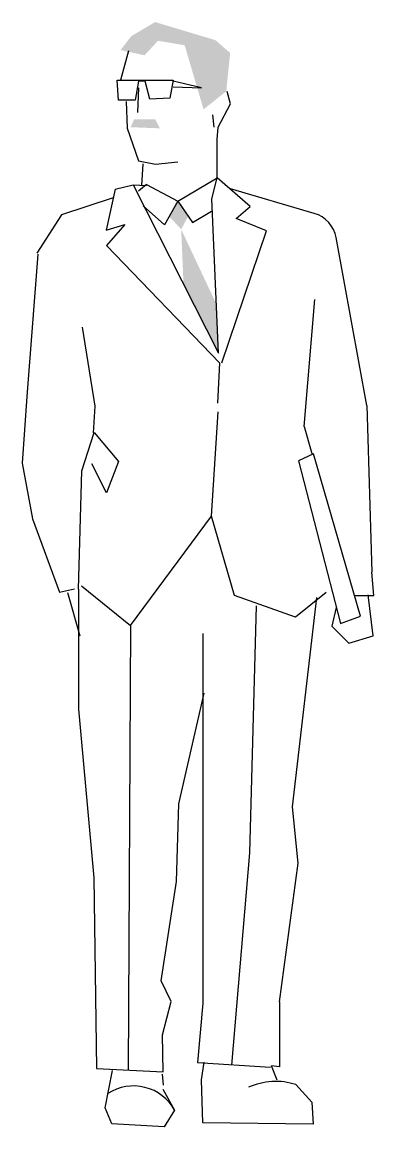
# Model space of a CAD drawing. Extents: x 13.76 to 14.34, y 4.05 to 5.9.
import ezdxf

# ---------------------------------------------------------------- set-up
doc = ezdxf.new("R2010")
doc.units = 0
doc.header["$LTSCALE"] = 25
doc.layers.get('0').update_dxf_attribs({"linetype": 'CONTINUOUS'})

# ---------------------------------------------------------------- blocks, each defined once
blk = doc.blocks.new('HUM1')
at = {"color": 0}
for p, q in [((-3.822614, 68.40859), (-4.327895, 66.53183)), ((-4.472261, 65.23254), (-4.544444, 66.53183)), ((-4.544444, 66.53183), (-2.956418, 66.53183)), ((-3.172967, 66.45965), (-3.389516, 65.23254)), ((-2.739869, 66.45965), (-3.172967, 66.45965)), ((-2.956418, 66.53183), (-0.935294, 66.53183)), ((-2.451137, 65.30472), (-2.739869, 66.45965)), ((-0.935294, 66.53183), (-1.151843, 65.37691)), ((0.869281, 66.02655), (-0.935294, 66.45965)), ((-3.172967, 66.02655), (-3.24515, 64.43852)), ((-0.935294, 66.09873), (0.869281, 66.02655)), ((2.746039, 65.01599), (2.52949, 65.81001)), ((-3.389516, 65.23254), (-4.472261, 65.23254)), ((-3.96698, 65.16035), (-3.894797, 63.42796)), ((-1.151843, 65.37691), (-2.451137, 65.30472)), ((1.952026, 63.50014), (2.746039, 65.01599)), ((1.591111, 64.29416), (1.663294, 63.50014)), ((-3.894797, 63.42796), (-3.172967, 61.33466)), ((1.879843, 62.70613), (1.952026, 63.50014)), ((1.896525, 60.25034), (1.879843, 62.70613)), ((-3.172967, 61.33466), (-2.090222, 61.11811)), ((-2.090222, 61.11811), (-0.646562, 61.26247)), ((-2.892106, 61.15207), (-2.983723, 59.7556)), ((-4.682551, 59.50503), (-3.524598, 59.78233)), ((-3.524598, 59.78233), (-2.667686, 59.74663)), ((-3.524598, 59.78233), (1.981937, 48.95171)), ((-2.667686, 59.81881), (-3.172967, 59.38572)), ((-2.667686, 59.81881), (-0.646562, 58.73607)), ((-0.646562, 58.73607), (1.896525, 60.25034)), ((1.553945, 58.89384), (1.896525, 60.25034)), ((4.009807, 58.40568), (1.896525, 60.25034)), ((-4.682551, 59.50503), (-5.251114, 56.86195)), ((8.137567, 57.95306), (2.746039, 59.53008)), ((-4.799643, 58.9607), (-8.139419, 57.86388)), ((-1.512758, 57.22023), (-2.884235, 58.44733)), ((-0.646562, 58.73607), (-1.512758, 57.22023)), ((-0.646562, 58.73607), (0.291817, 57.36459)), ((1.981937, 48.95171), (1.553945, 58.89384)), ((3.115356, 57.62792), (4.009807, 58.40568)), ((-8.139419, 57.86388), (-9.723408, 55.38502)), ((0.291817, 57.36459), (1.518928, 58.08642)), ((5.071822, 56.82568), (3.115356, 57.62792)), ((-5.251114, 56.86195), (-4.044708, 57.24147)), ((-4.044708, 57.24147), (-5.230585, 55.88413)), ((2.178479, 48.32101), (5.071822, 56.82568)), ((11.51024, 45.59014), (9.543751, 56.39171)), ((-5.230585, 55.88413), (2.042438, 48.32101)), ((-9.646409, 55.32079), (-10.35915, 46.15692)), ((7.484101, 44.23976), (8.164309, 52.40226)), ((-6.795427, 50.63704), (-5.98086, 45.546)), ((2.042438, 48.32101), (1.906396, 45.73622)), ((-10.35915, 46.15692), (-10.66462, 41.88045)), ((-5.98086, 45.546), (-6.082681, 43.81504)), ((11.51024, 45.59014), (11.83743, 34.85289)), ((1.527735, 38.45134), (1.960067, 45.1732)), ((7.484101, 44.23976), (7.984083, 42.48982)), ((-6.815095, 41.37958), (-6.020928, 43.85275)), ((-6.020928, 43.85275), (-4.460619, 41.98038)), ((-4.460619, 41.98038), (-5.240774, 39.95198)), ((8.08674, 42.47416), (7.118128, 42.0153)), ((7.118128, 42.0153), (9.817242, 31.54739)), ((11.10617, 32.01298), (8.08674, 42.47416)), ((-10.66462, 41.88045), (-9.992084, 38.29361)), ((-7.026008, 33.75159), (-6.815095, 41.37958)), ((-5.240774, 39.95198), (-6.176959, 41.82435)), ((-3.688269, 31.42665), (1.527735, 38.45134)), ((2.994729, 33.35643), (1.527735, 38.45134)), ((-9.992084, 38.29361), (-8.253917, 33.57003)), ((11.97347, 33.35643), (11.83743, 34.85289)), ((-8.253917, 33.57003), (-7.29149, 33.78362)), ((-7.737269, 33.55471), (-6.957114, 30.74615)), ((-7.026008, 33.75159), (-7.032844, 26.04355)), ((-6.847156, 33.97343), (-3.688269, 31.42665)), ((8.898462, 33.53519), (6.924465, 31.95892)), ((6.924465, 31.95892), (2.994729, 33.35643)), ((6.727158, 19.75457), (8.300351, 33.22039)), ((10.72077, 33.34826), (11.97347, 33.35643)), ((11.92263, 30.74615), (11.61057, 33.39868)), ((4.397351, 32.68885), (3.973791, 16.78003)), ((9.553345, 32.57086), (9.270106, 31.37028)), ((9.817242, 31.54739), (11.10617, 32.01298)), ((-3.688269, 31.42665), (-3.835666, 2.799051)), ((9.270106, 31.37028), (10.36232, 30.27806)), ((0.971522, 30.90219), (0.971522, 7.102078)), ((10.36232, 30.27806), (11.92263, 30.74615)), ((-0.57981, 19.93849), (1.05822, 27.0736)), ((-7.032844, 26.04355), (-6.045548, 15.16864)), ((-0.727926, 14.94296), (-0.57981, 19.93849)), ((7.090211, 16.11908), (6.727158, 19.75457)), ((3.973791, 16.78003), (2.801707, 3.105707)), ((5.890498, 7.185569), (7.090211, 16.11908)), ((-6.045548, 15.16864), (-5.887038, 2.907438)), ((-1.72368, 8.546594), (-0.727926, 14.94296)), ((-1.071586, 7.21098), (-1.72368, 8.546594)), ((-1.633555, 5.057162), (-1.071586, 7.21098)), ((5.890498, 7.185569), (5.893783, 3.013441)), ((0.971522, 7.102078), (0.613183, 3.282771)), ((-1.583649, 2.680062), (-1.633555, 5.057162)), ((-5.887038, 2.907438), (-1.583649, 2.680062)), ((0.613183, 3.282771), (5.325302, 2.976908)), ((0.868797, 2.160142), (1.058419, 3.297875)), ((5.747047, 2.13766), (5.373901, 3.066453)), ((5.893783, 3.013441), (5.373901, 3.066453)), ((-5.326252, 0.363019), (-4.84747, 2.761836)), ((-1.661489, 2.534584), (-1.577835, 1.816687)), ((0.963608, -0.589378), (0.868797, 2.160142)), ((-1.605463, 1.564936), (-0.85411, 0.209684)), ((6.954949, 1.860375), (7.979626, 0.737976)), ((7.979626, 0.737976), (8.074437, -0.684189)), ((-4.885231, -0.654106), (-5.326252, 0.363019)), ((-0.85411, 0.209684), (-1.515592, -0.860348)), ((-1.515592, -0.860348), (-4.885231, -0.654106)), ((8.074437, -0.684189), (0.963608, -0.589378))]:
    blk.add_line(p, q, dxfattribs=at)
for centre, radius, start, end in [((7.576094, 56.03349), 2, 10.31801, 73.69582), ((-3.49242, -1.230105), 3.005606, 28.62235, 123.307), ((5.653584, -2.162399), 4.228032, 72.07363, 114.4627)]:
    blk.add_arc(centre, radius, start, end, dxfattribs=at)
for points in [[(-3.641343, 69.35994), (1.77814, 69.10266), (-2.108732, 70.26917)], [(-4.331011, 68.46841), (-2.789067, 68.12972), (-3.641343, 69.35994), (-1.716955, 69.28227)], [(-0.205189, 68.77429), (2.723075, 68.27918), (-3.641343, 69.35994), (1.77814, 69.10266)], [(1.011425, 64.65073), (2.471291, 65.81142), (-0.205189, 68.77429), (2.723075, 68.27918)], [(-3.678248, 63.50014), (-3.461699, 64.00542), (-1.80149, 63.42796), (-2.090222, 64.00542)], [(-0.702649, 58.76611), (-1.206258, 57.7566), (0.020926, 57.76051), (-0.430013, 56.93149)], [(-0.430013, 56.93149), (1.80766, 52.16742), (-0.27869, 53.39806), (1.981937, 48.95171)]]:
    blk.add_solid(points, dxfattribs=at)

msp = doc.modelspace()

# ---------------------------------------------------------------- block references
at = {"color": 0, "xscale": 0.026, "yscale": 0.026, "zscale": 0.026}
msp.add_blockref('HUM1', (14.0335, 4.0711), dxfattribs=at)

doc.saveas('drawing.dxf')
